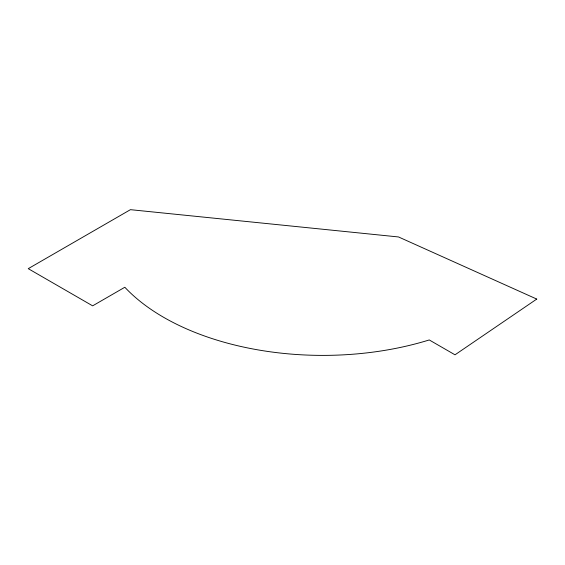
<?xml version="1.0" encoding="UTF-8"?>
<svg xmlns="http://www.w3.org/2000/svg" width="565" height="565" viewBox="0 0 565 565"><rect width="100%" height="100%" fill="white"/><g stroke="black" fill="none" stroke-linecap="round" stroke-linejoin="round"><path stroke-width="0.85" d="M536.75 299.076L455.002 354.813L429.252 339.946A225.089 129.957 0 0 1 124.83 287.253L92.639 305.842L28.25 268.665L130.43 209.672L398.537 236.961L536.75 299.076"/></g></svg>
